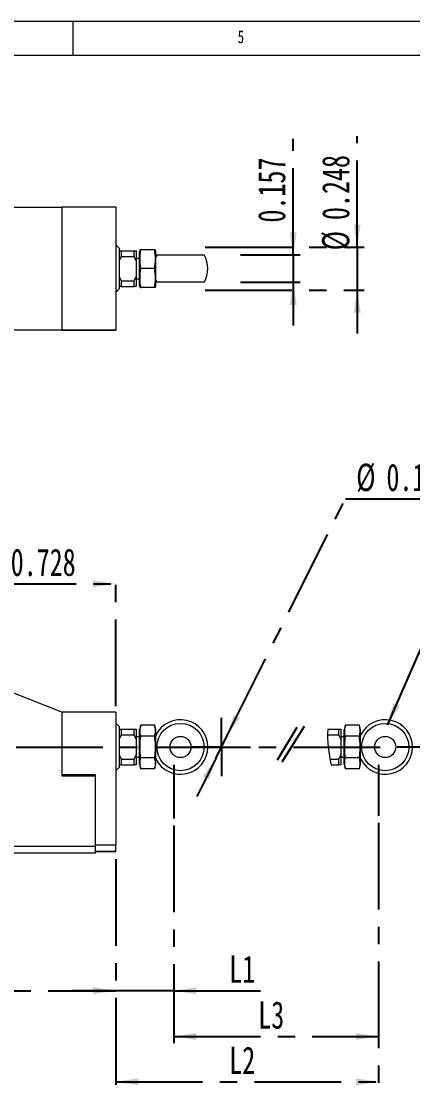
# Model space of a CAD drawing. Header units: inches. Extents: x 0.2 to 16.3, y 0.2 to 11.5.
# Drawn here: x 7.97 to 10.23, y 5.34 to 11.5 of the extents above; entities that cross this region are included whole.
import ezdxf

# ---------------------------------------------------------------- set-up
doc = ezdxf.new("R2010")
doc.units = ezdxf.units.IN
doc.header["$MEASUREMENT"] = 0
doc.linetypes.add('CENTERX2', pattern=[0.8, 0.5, -0.1, 0.1, -0.1])
doc.layers.add('CENTER_LINE', color=7, linetype='CENTERX2')
doc.layers.add('DIMENSION', color=7, linetype='Continuous')
doc.styles.add('SLDTEXTSTYLE0', font='TXT', dxfattribs={"width": 0.7})
doc.styles.add('SLDTEXTSTYLE2', font='TXT', dxfattribs={"width": 0.75})
doc.dimstyles.new('SLDDIMSTYLE0', dxfattribs={"dimtxt": 0.15748, "dimasz": 0.13, "dimexe": 0, "dimexo": 0.0625, "dimgap": 0.03937, "dimtad": 1, "dimdec": 3, "dimrnd": 1e-09, "dimzin": 12, "dimdsep": 46, "dimtxsty": 'SLDTEXTSTYLE0', "dimsah": 1, "dimcen": 0.09, "dimadec": 0, "dimazin": 3, "dimtfac": 1, "dimtdec": 3, "dimtofl": 0, "dimtmove": 0, "dimatfit": 3, "dimfxl": 1, "dimfrac": 2, "dimtolj": 1, "dimtzin": 12, "dimarcsym": 0})
doc.dimstyles.new('SLDDIMSTYLE1', dxfattribs={"dimtxt": 0.15748, "dimasz": 0.13, "dimexe": 0, "dimexo": 0.0625, "dimgap": 0.03937, "dimtad": 1, "dimdec": 3, "dimrnd": 1e-09, "dimzin": 12, "dimdsep": 46, "dimtxsty": 'SLDTEXTSTYLE0', "dimsah": 1, "dimcen": 0.09, "dimadec": 0, "dimazin": 3, "dimtfac": 1, "dimtdec": 3, "dimtmove": 0, "dimatfit": 0, "dimfxl": 1, "dimfrac": 2, "dimtolj": 1, "dimtzin": 12, "dimarcsym": 0})
doc.dimstyles.new('SLDDIMSTYLE2', dxfattribs={"dimtxt": 0.15748, "dimasz": 0.13, "dimexe": 0, "dimexo": 0.0625, "dimgap": 0.03937, "dimtad": 0, "dimtih": 1, "dimtoh": 1, "dimdec": 3, "dimrnd": 1e-09, "dimdsep": 46, "dimtxsty": 'SLDTEXTSTYLE0', "dimsah": 1, "dimcen": 0, "dimadec": 0, "dimazin": 2, "dimtol": 1, "dimtp": 0.003937, "dimtm": 0.003937, "dimtfac": 1, "dimtdec": 3, "dimtmove": 0, "dimatfit": 3, "dimfxl": 1, "dimfrac": 2, "dimtolj": 1, "dimarcsym": 0})
doc.dimstyles.new('SLDDIMSTYLE4', dxfattribs={"dimtxt": 0.15748, "dimasz": 0.13, "dimexe": 0, "dimexo": 0.0625, "dimgap": 0.03937, "dimtad": 1, "dimdec": 3, "dimrnd": 1e-09, "dimdsep": 46, "dimtxsty": 'SLDTEXTSTYLE0', "dimsah": 1, "dimcen": 0.09, "dimadec": 0, "dimazin": 2, "dimtfac": 1, "dimtdec": 3, "dimtmove": 0, "dimatfit": 0, "dimfxl": 1, "dimfrac": 2, "dimtolj": 1, "dimtzin": 12, "dimarcsym": 0})
doc.dimstyles.new('SLDDIMSTYLE5', dxfattribs={"dimtxt": 0.15748, "dimasz": 0.13, "dimexe": 0, "dimexo": 0.0625, "dimgap": 0.03937, "dimtad": 1, "dimdec": 3, "dimrnd": 1e-09, "dimdsep": 46, "dimtxsty": 'SLDTEXTSTYLE0', "dimsah": 1, "dimcen": 0.09, "dimadec": 0, "dimazin": 2, "dimtfac": 1, "dimtdec": 3, "dimtofl": 0, "dimtmove": 0, "dimatfit": 3, "dimfxl": 1, "dimfrac": 2, "dimtolj": 1, "dimtzin": 12, "dimarcsym": 0})
doc.dimstyles.new('SLDDIMSTYLE9', dxfattribs={"dimtxt": 0.18, "dimasz": 0.13, "dimexe": 0, "dimexo": 0.0625, "dimgap": 0, "dimtad": 0, "dimtih": 1, "dimtoh": 1, "dimdec": 0, "dimrnd": 1e-09, "dimzin": 0, "dimdsep": 46, "dimtxsty": 'Standard', "dimsah": 1, "dimcen": 0.09, "dimadec": 0, "dimazin": 0, "dimtfac": 0.13, "dimtdec": 0, "dimtofl": 0, "dimtmove": 0, "dimatfit": 3, "dimfxl": 1, "dimfrac": 2, "dimtolj": 1, "dimtzin": 0, "dimarcsym": 0})

# ---------------------------------------------------------------- blocks, each defined once
blk = doc.blocks.new('_D')
at = {"layer": 'CENTER_LINE'}
for p, q in [((8.8501, 6.861), (8.8501, 5.6054)), ((10.0313, 6.8769), (10.0313, 5.6054)), ((8.8501, 5.6447), (10.0313, 5.6447))]:
    blk.add_line(p, q, dxfattribs=at)
for points in [[(8.8501, 5.6447), (8.9801, 5.6247), (8.9801, 5.6647)], [(10.0313, 5.6447), (9.9013, 5.6647), (9.9013, 5.6247)]]:
    blk.add_solid(points, dxfattribs=at)
at = {"layer": 'CENTER_LINE', "insert": (9.3381, 5.8477), "char_height": 0.15748, "attachment_point": 1, "style": 'SLDTEXTSTYLE0'}
blk.add_mtext('L3', dxfattribs=at)
blk = doc.blocks.new('_D_1')
at = {"layer": 'CENTER_LINE'}
for p, q in [((8.8501, 6.861), (8.8501, 5.8693)), ((8.5155, 6.6668), (8.5155, 5.8693)), ((8.5155, 5.9086), (8.2655, 5.9086)), ((8.8501, 5.9086), (8.5155, 5.9086)), ((8.8501, 5.9086), (9.376, 5.9086))]:
    blk.add_line(p, q, dxfattribs=at)
for points in [[(8.5155, 5.9086), (8.3855, 5.9286), (8.3855, 5.8886)], [(8.8501, 5.9086), (8.9801, 5.8886), (8.9801, 5.9286)]]:
    blk.add_solid(points, dxfattribs=at)
at = {"layer": 'CENTER_LINE', "insert": (9.1708, 6.1116), "char_height": 0.15748, "attachment_point": 1, "style": 'SLDTEXTSTYLE0'}
blk.add_mtext('L1', dxfattribs=at)
blk = doc.blocks.new('_D_2')
at = {"layer": 'CENTER_LINE'}
for p, q in [((10.0313, 6.8769), (10.0313, 5.3441)), ((8.5155, 6.6668), (8.5155, 5.3441)), ((8.5155, 5.3834), (10.0313, 5.3834))]:
    blk.add_line(p, q, dxfattribs=at)
for points in [[(8.5155, 5.3834), (8.6455, 5.3634), (8.6455, 5.4034)], [(10.0313, 5.3834), (9.9013, 5.4034), (9.9013, 5.3634)]]:
    blk.add_solid(points, dxfattribs=at)
at = {"layer": 'CENTER_LINE', "insert": (9.1708, 5.5864), "char_height": 0.15748, "attachment_point": 1, "style": 'SLDTEXTSTYLE0'}
blk.add_mtext('L2', dxfattribs=at)
blk = doc.blocks.new('_D_6')
at = {"layer": 'CENTER_LINE'}
for p, q in [((4.1257, 7.1117), (4.1257, 5.8693)), ((8.5155, 6.6668), (8.5155, 5.8693)), ((4.1257, 5.9086), (8.5155, 5.9086))]:
    blk.add_line(p, q, dxfattribs=at)
for points in [[(4.1257, 5.9086), (4.2557, 5.8886), (4.2557, 5.9286)], [(8.5155, 5.9086), (8.3855, 5.9286), (8.3855, 5.8886)]]:
    blk.add_solid(points, dxfattribs=at)
at = {"layer": 'CENTER_LINE', "insert": (6.1319, 6.1116), "char_height": 0.15748, "attachment_point": 1, "style": 'SLDTEXTSTYLE0'}
blk.add_mtext('4.39', dxfattribs=at)
blk = doc.blocks.new('_D_7')
at = {"layer": 'CENTER_LINE'}
for p, q in [((9.1565, 7.3749), (9.8407, 8.7433)), ((9.8407, 8.7433), (11.6173, 8.7433)), ((9.0949, 7.2516), (9.1565, 7.3749)), ((9.0949, 7.2516), (8.9831, 7.028))]:
    blk.add_line(p, q, dxfattribs=at)
for points in [[(9.1565, 7.3749), (9.2326, 7.4822), (9.1968, 7.5001)], [(9.0949, 7.2516), (9.0189, 7.1443), (9.0547, 7.1264)]]:
    blk.add_solid(points, dxfattribs=at)
at = {"layer": 'CENTER_LINE', "attachment_point": 1, "style": 'SLDTEXTSTYLE0'}
for s, insert, char_height in [('%%c', (9.9032, 8.9463), 0.15748), ('0.138', (10.0775, 8.9463), 0.15748), ('HOLE', (11.1256, 8.9463), 0.15748), ('±0.004', (10.6215, 8.8933), 0.11024)]:
    blk.add_mtext(s, dxfattribs=dict(at, insert=insert, char_height=char_height))
blk = doc.blocks.new('_D_10')
at = {"layer": 'CENTER_LINE'}
for p, q in [((7.7872, 7.7475), (7.7872, 8.2933)), ((7.7872, 8.2539), (8.5155, 8.2539)), ((8.5155, 7.5487), (8.5155, 8.2933))]:
    blk.add_line(p, q, dxfattribs=at)
for points in [[(7.7872, 8.2539), (7.9172, 8.2339), (7.9172, 8.2739)], [(8.5155, 8.2539), (8.3855, 8.2739), (8.3855, 8.2339)]]:
    blk.add_solid(points, dxfattribs=at)
at = {"layer": 'CENTER_LINE', "insert": (7.9099, 8.4569), "char_height": 0.15748, "attachment_point": 1, "style": 'SLDTEXTSTYLE0'}
blk.add_mtext('0.728', dxfattribs=at)
blk = doc.blocks.new('_D_17')
at = {"layer": 'CENTER_LINE'}
for p, q in [((7.423, 7.5605), (7.5911, 7.5605)), ((7.5517, 6.7022), (7.5517, 7.5605))]:
    blk.add_line(p, q, dxfattribs=at)
for points in [[(7.5517, 7.5605), (7.5317, 7.4305), (7.5717, 7.4305)], [(7.5517, 6.7022), (7.5717, 6.8322), (7.5317, 6.8322)]]:
    blk.add_solid(points, dxfattribs=at)
at = {"layer": 'CENTER_LINE', "insert": (7.3487, 6.8899), "char_height": 0.15748, "attachment_point": 1, "rotation": 90, "style": 'SLDTEXTSTYLE0'}
blk.add_mtext('0.858', dxfattribs=at)
blk = doc.blocks.new('SW_CENTERMARKSYMBOL_1')
at = {"layer": 'CENTER_LINE', "color": 0}
for p, q in [((0, 0.0984), (0, 0.1673)), ((0, 0), (0, 0.0984)), ((-0.0984, 0), (-0.1673, 0)), ((0, 0), (-0.0984, 0)), ((0, 0), (0, -0.0984)), ((0, 0), (0.0984, 0)), ((0.0984, 0), (0.1673, 0)), ((0, -0.0984), (0, -0.1673))]:
    blk.add_line(p, q, dxfattribs=at)
blk = doc.blocks.new('_D_27')
at = {"layer": 'CENTER_LINE'}
for p, q in [((9.5397, 10.1495), (9.5397, 10.8191)), ((9.2353, 10.1495), (9.5791, 10.1495)), ((9.5397, 10.1495), (9.5397, 9.992)), ((9.2353, 9.992), (9.5791, 9.992)), ((9.5397, 9.992), (9.5397, 9.742))]:
    blk.add_line(p, q, dxfattribs=at)
for points in [[(9.5397, 10.1495), (9.5597, 10.2795), (9.5197, 10.2795)], [(9.5397, 9.992), (9.5197, 9.862), (9.5597, 9.862)]]:
    blk.add_solid(points, dxfattribs=at)
at = {"layer": 'CENTER_LINE', "insert": (9.3367, 10.3361), "char_height": 0.15748, "attachment_point": 1, "rotation": 90, "style": 'SLDTEXTSTYLE0'}
blk.add_mtext('0.157', dxfattribs=at)
blk = doc.blocks.new('_D_28')
at = {"layer": 'CENTER_LINE'}
for p, q in [((9.9092, 10.1948), (9.9092, 10.8335)), ((9.0313, 10.1948), (9.9486, 10.1948)), ((9.9092, 10.1948), (9.9092, 9.9468)), ((9.0313, 9.9468), (9.9486, 9.9468)), ((9.9092, 9.9468), (9.9092, 9.6968))]:
    blk.add_line(p, q, dxfattribs=at)
for points in [[(9.9092, 10.1948), (9.9292, 10.3248), (9.8892, 10.3248)], [(9.9092, 9.9468), (9.8892, 9.8168), (9.9292, 9.8168)]]:
    blk.add_solid(points, dxfattribs=at)
at = {"layer": 'CENTER_LINE', "char_height": 0.15748, "attachment_point": 1, "rotation": 90, "style": 'SLDTEXTSTYLE0'}
for s, insert in [('0.248', (9.7062, 10.3506)), ('%%c', (9.7062, 10.1763))]:
    blk.add_mtext(s, dxfattribs=dict(at, insert=insert))
blk = doc.blocks.new('SW_CENTERMARKSYMBOL_12')
at = {"layer": 'CENTER_LINE', "color": 0}
for p, q in [((0, 0.0984), (0, 0.1673)), ((0, 0), (0, 0.0984)), ((-0.0984, 0), (-0.1673, 0)), ((0, 0), (-0.0984, 0)), ((0, 0), (0, -0.0984)), ((0, 0), (0.0984, 0)), ((0.0984, 0), (0.1673, 0)), ((0, -0.0984), (0, -0.1673))]:
    blk.add_line(p, q, dxfattribs=at)

msp = doc.modelspace()

# ---------------------------------------------------------------- linework, layer by layer
at = {"color": 7, "linetype": 'Continuous', "lineweight": 18}
for p, q in [((16.3386, 11.4961), (0.1969, 11.4961)), ((8.2677, 11.4961), (8.2677, 11.2992)), ((16.1516, 11.2992), (0.3937, 11.2992)), ((7.9092, 10.4251), (8.2045, 10.4251)), ((8.5155, 10.4252), (8.2045, 10.4252)), ((8.2045, 10.4252), (8.2045, 9.7165)), ((8.2045, 10.4251), (8.2045, 10.3267)), ((8.5155, 10.4252), (8.5155, 9.7165)), ((8.5352, 10.1881), (8.5155, 10.2078)), ((8.5352, 10.1881), (8.5352, 9.9535)), ((8.5352, 10.1729), (8.547, 10.1729)), ((8.547, 10.1729), (8.547, 10.1406)), ((8.547, 10.1729), (8.6218, 10.1729)), ((8.6218, 10.1406), (8.6218, 10.1729)), ((8.6218, 10.1729), (8.6336, 10.1729)), ((8.6336, 10.1729), (8.6336, 10.1165)), ((8.6559, 10.1791), (8.6533, 10.1692)), ((8.6533, 9.9724), (8.6533, 10.1692)), ((8.7407, 10.1791), (8.6604, 10.1791)), ((8.7478, 10.1692), (8.7451, 10.1791)), ((8.7478, 9.9724), (8.7478, 10.1692)), ((8.547, 10.1406), (8.5352, 10.1164)), ((8.547, 10.1406), (8.6218, 10.1406)), ((8.6336, 10.1165), (8.6218, 10.1406)), ((8.6533, 10.1298), (8.6336, 10.1298)), ((8.6336, 10.1165), (8.6336, 10.0246)), ((8.7531, 10.1495), (9.0259, 10.1495)), ((8.7407, 10.0708), (8.6604, 10.0708)), ((8.5352, 10.0246), (8.547, 10.0005)), ((8.547, 9.9682), (8.5352, 9.9682)), ((8.547, 10.0005), (8.6218, 10.0005)), ((8.547, 10.0005), (8.547, 9.9682)), ((8.547, 9.9682), (8.6218, 9.9682)), ((8.6218, 10.0005), (8.6336, 10.0246)), ((8.6218, 9.9682), (8.6218, 10.0005)), ((8.6336, 9.9682), (8.6218, 9.9682)), ((8.6336, 10.0246), (8.6336, 9.9682)), ((8.6336, 10.0117), (8.6533, 10.0117)), ((8.6533, 9.9724), (8.6559, 9.9625)), ((8.7451, 9.9625), (8.7478, 9.9724)), ((9.0259, 9.992), (8.7531, 9.992)), ((8.5155, 9.9338), (8.5352, 9.9535)), ((8.7407, 9.9625), (8.6604, 9.9625)), ((8.2045, 9.7165), (7.9092, 9.7165)), ((8.2045, 9.7165), (8.2045, 9.7165)), ((8.5155, 9.7165), (8.2045, 9.7165)), ((8.2045, 9.7165), (8.2045, 9.7164)), ((8.2045, 9.7164), (8.3974, 9.7164)), ((8.3974, 9.7164), (8.3974, 9.7162)), ((8.3974, 9.7162), (8.5155, 9.7162)), ((8.5155, 9.7165), (8.5155, 9.7162)), ((8.2045, 7.5133), (7.9092, 7.6314)), ((8.2045, 7.5135), (8.2045, 7.5133)), ((8.5155, 7.5135), (8.2045, 7.5135)), ((8.2045, 7.5133), (8.2045, 7.3559)), ((8.5155, 7.5135), (8.5155, 6.7497)), ((8.5352, 7.4306), (8.5155, 7.4503)), ((8.5352, 7.4306), (8.5352, 7.1959)), ((8.5352, 7.4156), (8.547, 7.4156)), ((8.547, 7.3833), (8.5352, 7.3592)), ((8.547, 7.4156), (8.547, 7.3833)), ((8.547, 7.4156), (8.6218, 7.4156)), ((8.547, 7.3833), (8.6218, 7.3833)), ((8.6218, 7.3833), (8.6218, 7.4156)), ((8.6218, 7.4156), (8.6336, 7.4156)), ((8.6336, 7.3592), (8.6218, 7.3833)), ((8.6336, 7.4156), (8.6336, 7.3592)), ((8.6604, 7.4383), (8.6533, 7.4117)), ((8.6533, 7.3133), (8.6533, 7.4117)), ((8.7407, 7.4383), (8.6604, 7.4383)), ((8.7478, 7.4117), (8.7407, 7.4383)), ((8.7478, 7.3133), (8.7478, 7.4117)), ((9.7352, 7.3833), (9.8028, 7.3833)), ((9.7387, 7.4156), (9.8028, 7.4156)), ((9.8028, 7.3833), (9.8028, 7.4156)), ((9.8028, 7.4156), (9.8146, 7.4156)), ((9.8146, 7.3592), (9.8028, 7.3833)), ((9.8146, 7.4156), (9.8146, 7.3592)), ((9.8414, 7.4383), (9.8343, 7.4117)), ((9.8343, 7.3133), (9.8343, 7.4117)), ((9.9216, 7.4383), (9.8414, 7.4383)), ((9.9288, 7.4117), (9.9216, 7.4383)), ((9.9288, 7.3133), (9.9288, 7.4117)), ((8.2045, 7.3559), (8.2045, 7.1525)), ((8.6533, 7.3723), (8.6336, 7.3723)), ((8.6336, 7.3592), (8.6336, 7.2673)), ((8.7407, 7.3758), (8.6604, 7.3758)), ((9.8343, 7.3723), (9.8146, 7.3723)), ((9.8146, 7.3592), (9.8146, 7.2673)), ((9.9216, 7.3758), (9.8414, 7.3758)), ((8.5352, 7.2673), (8.547, 7.2433)), ((8.6218, 7.2433), (8.6336, 7.2673)), ((8.6336, 7.2673), (8.6336, 7.2109)), ((8.6533, 7.2148), (8.6533, 7.3133)), ((8.7478, 7.2148), (8.7478, 7.3133)), ((9.8028, 7.2433), (9.8146, 7.2673)), ((9.8146, 7.2673), (9.8146, 7.2109)), ((9.8343, 7.2148), (9.8343, 7.3133)), ((9.9288, 7.2148), (9.9288, 7.3133)), ((8.547, 7.2109), (8.5352, 7.2109)), ((8.547, 7.2433), (8.6218, 7.2433)), ((8.547, 7.2433), (8.547, 7.2109)), ((8.547, 7.2109), (8.6218, 7.2109)), ((8.6218, 7.2109), (8.6218, 7.2433)), ((8.6336, 7.2109), (8.6218, 7.2109)), ((8.6336, 7.2542), (8.6533, 7.2542)), ((8.6533, 7.2148), (8.6604, 7.1883)), ((8.7407, 7.2508), (8.6604, 7.2508)), ((8.7407, 7.1883), (8.7478, 7.2148)), ((9.7549, 7.2433), (9.8028, 7.2433)), ((9.7596, 7.2109), (9.8028, 7.2109)), ((9.8028, 7.2109), (9.8028, 7.2433)), ((9.8146, 7.2109), (9.8028, 7.2109)), ((9.8146, 7.2542), (9.8343, 7.2542)), ((9.8343, 7.2148), (9.8414, 7.1883)), ((9.9216, 7.2508), (9.8414, 7.2508)), ((9.9216, 7.1883), (9.9288, 7.2148)), ((8.2045, 7.1525), (8.2045, 7.1471)), ((8.2045, 7.1525), (8.3974, 7.1525)), ((8.3974, 7.1522), (8.2045, 7.1522)), ((8.2045, 7.1471), (8.3974, 7.1471)), ((8.3974, 7.1525), (8.3974, 6.7497)), ((8.5155, 7.1763), (8.5352, 7.1959)), ((8.7407, 7.1883), (8.6604, 7.1883)), ((9.9216, 7.1883), (9.8414, 7.1883)), ((4.7084, 6.7416), (8.3974, 6.7416)), ((8.3974, 6.7497), (8.5155, 6.7497)), ((8.3974, 6.7497), (8.3974, 6.7457)), ((8.3974, 6.7457), (8.3974, 6.7416)), ((8.3974, 6.7416), (8.3974, 6.7022)), ((8.5155, 6.7103), (8.3974, 6.7103)), ((8.3974, 6.7101), (8.5155, 6.7101)), ((8.5155, 6.7103), (8.5155, 6.7497)), ((8.5155, 6.7103), (8.5155, 6.7101)), ((8.3974, 6.7022), (4.7084, 6.7022))]:
    msp.add_line(p, q, dxfattribs=at)
for centre, radius in [((8.8895, 7.3133), 0.1364), ((10.0705, 7.3133), 0.1364), ((8.8895, 7.3133), 0.061), ((10.0705, 7.3133), 0.061)]:
    msp.add_circle(centre, radius, dxfattribs=at)
for centre, radius, start, end in [((8.8895, 10.0708), 0.1575, 150, 154.15807), ((8.8895, 10.0708), 0.1575, 330, 30), ((8.8895, 10.0708), 0.1575, 205.84193, 210), ((8.8895, 7.3133), 0.1575, 205.84193, 154.15807), ((10.0705, 7.3133), 0.1575, 205.84192, 154.15808), ((10.4477, 7.3845), 0.7096, 177.48684, 194.16047)]:
    msp.add_arc(centre, radius, start, end, dxfattribs=at)
for points, knots in [([(8.6604, 10.1791), (8.658, 10.1791), (8.6551, 10.1791), (8.6563, 10.1791), (8.6564, 10.1791)], [0, 0, 0, 0, 0.866894, 1, 1, 1, 1]), ([(8.6604, 10.0708), (8.6582, 10.0887), (8.6537, 10.1247), (8.6582, 10.1608), (8.6604, 10.1791)], [0, 0, 0, 0, 0.495216, 1, 1, 1, 1]), ([(8.7407, 10.0708), (8.7429, 10.0887), (8.7474, 10.1247), (8.7429, 10.1608), (8.7407, 10.1791)], [0, 0, 0, 0, 0.495216, 1, 1, 1, 1]), ([(8.7407, 10.1791), (8.7431, 10.1791), (8.746, 10.1791), (8.7448, 10.1791), (8.7447, 10.1791)], [0, 0, 0, 0, 0.866894, 1, 1, 1, 1]), ([(8.6604, 9.9625), (8.6582, 9.9804), (8.6537, 10.0165), (8.6582, 10.0526), (8.6604, 10.0708)], [0, 0, 0, 0, 0.495216, 1, 1, 1, 1]), ([(8.7407, 9.9625), (8.7429, 9.9804), (8.7474, 10.0165), (8.7429, 10.0526), (8.7407, 10.0708)], [0, 0, 0, 0, 0.495216, 1, 1, 1, 1]), ([(8.6564, 9.9625), (8.6562, 9.9625), (8.6551, 9.9625), (8.6579, 9.9625), (8.6604, 9.9625)], [0, 0, 0, 0, 0.1198743, 1, 1, 1, 1]), ([(8.7447, 9.9625), (8.7449, 9.9625), (8.746, 9.9625), (8.7432, 9.9625), (8.7407, 9.9625)], [0, 0, 0, 0, 0.1198743, 1, 1, 1, 1]), ([(8.6604, 7.3758), (8.6582, 7.3861), (8.6537, 7.4069), (8.6582, 7.4278), (8.6604, 7.4383)], [0, 0, 0, 0, 0.495216, 1, 1, 1, 1]), ([(8.7407, 7.3758), (8.7429, 7.3861), (8.7474, 7.4069), (8.7429, 7.4278), (8.7407, 7.4383)], [0, 0, 0, 0, 0.495216, 1, 1, 1, 1]), ([(9.8414, 7.3758), (9.8392, 7.3861), (9.8347, 7.4069), (9.8391, 7.4278), (9.8414, 7.4383)], [0, 0, 0, 0, 0.495288, 1, 1, 1, 1]), ([(9.9216, 7.3758), (9.9239, 7.3861), (9.9284, 7.4069), (9.9239, 7.4278), (9.9216, 7.4383)], [0, 0, 0, 0, 0.495288, 1, 1, 1, 1]), ([(8.6604, 7.2508), (8.6598, 7.256), (8.6568, 7.2792), (8.6545, 7.3212), (8.6584, 7.3575), (8.6604, 7.3758)], [0, 0, 0, 0, 0.126972, 0.560077, 1, 1, 1, 1]), ([(8.7407, 7.2508), (8.7413, 7.256), (8.7442, 7.2792), (8.7466, 7.3212), (8.7426, 7.3575), (8.7407, 7.3758)], [0, 0, 0, 0, 0.126972, 0.560077, 1, 1, 1, 1]), ([(9.8414, 7.2508), (9.8407, 7.256), (9.8378, 7.2792), (9.8355, 7.3212), (9.8394, 7.3575), (9.8414, 7.3758)], [0, 0, 0, 0, 0.126971, 0.560077, 1, 1, 1, 1]), ([(9.9216, 7.2508), (9.9223, 7.256), (9.9252, 7.2792), (9.9275, 7.3212), (9.9236, 7.3575), (9.9216, 7.3758)], [0, 0, 0, 0, 0.126971, 0.560077, 1, 1, 1, 1]), ([(8.6604, 7.1883), (8.6582, 7.1986), (8.6537, 7.2194), (8.6582, 7.2402), (8.6604, 7.2508)], [0, 0, 0, 0, 0.4952157, 1, 1, 1, 1]), ([(8.7407, 7.1883), (8.7429, 7.1986), (8.7474, 7.2194), (8.7429, 7.2402), (8.7407, 7.2508)], [0, 0, 0, 0, 0.495216, 1, 1, 1, 1]), ([(9.8414, 7.1883), (9.8392, 7.1986), (9.8347, 7.2194), (9.8391, 7.2402), (9.8414, 7.2508)], [0, 0, 0, 0, 0.4952878, 1, 1, 1, 1]), ([(9.9216, 7.1883), (9.9239, 7.1986), (9.9284, 7.2194), (9.9239, 7.2402), (9.9216, 7.2508)], [0, 0, 0, 0, 0.495288, 1, 1, 1, 1])]:
    msp.add_open_spline(points, degree=3, knots=knots, dxfattribs=at)
at = {"layer": 'CENTER_LINE'}
msp.add_line((3.9412, 7.3133), (10.1259, 7.3133), dxfattribs=at)
at = {"layer": 'DIMENSION'}
for p, q in [((9.5615, 7.425), (9.4469, 7.2369)), ((9.6035, 7.4314), (9.4739, 7.2266)), ((8.8501, 7.2108), (8.8501, 6.9004)), ((10.0313, 7.2108), (10.0313, 6.9163))]:
    msp.add_line(p, q, dxfattribs=at)

# ---------------------------------------------------------------- block references
at = {"layer": 'CENTER_LINE'}
for name, p in [('SW_CENTERMARKSYMBOL_1', (9.1257, 7.3133)), ('SW_CENTERMARKSYMBOL_12', (10.3067, 7.3133))]:
    msp.add_blockref(name, p, dxfattribs=at)

# ---------------------------------------------------------------- texts
at = {"color": 7, "linetype": 'Continuous', "lineweight": 0, "insert": (9.2192, 11.4436), "char_height": 0.0729, "attachment_point": 1, "style": 'SLDTEXTSTYLE2'}
msp.add_mtext('5', dxfattribs=at)

# ---------------------------------------------------------------- dimensions: what is measured, and where the dimension line sits
at = {"layer": 'CENTER_LINE'}
dim = msp.add_linear_dim(base=(9.9092, 9.9468), p1=(8.9919, 10.1948), p2=(8.9919, 9.9468), angle=90, text='%%c<>', dimstyle='SLDDIMSTYLE4', dxfattribs=at)
dim.commit()
dim.dimension.update_dxf_attribs({"geometry": '_D_28', "text_midpoint": (9.9092, 10.5049), "dimtype": 160})
for base, p1, p2, dimstyle, picture, middle in [((9.53975, 9.99205), (9.19594, 10.14953), (9.19594, 9.99205), 'SLDDIMSTYLE4', '_D_27', (9.53975, 10.57761)), ((7.5517, 7.5605), (8.3974, 6.7022), (7.3836, 7.5605), 'SLDDIMSTYLE5', '_D_17', (7.5517, 7.1314))]:
    dim = msp.add_linear_dim(base=base, p1=p1, p2=p2, angle=90, dimstyle=dimstyle, dxfattribs=at)
    dim.commit()
    dim.dimension.update_dxf_attribs({"geometry": picture, "text_midpoint": middle, "dimtype": 160})
dim = msp.add_diameter_dim_2p(p1=(9.1565, 7.3749), p2=(9.0949, 7.2516), text='<> HOLE', dimstyle='SLDDIMSTYLE2', dxfattribs=at)
dim.commit()
dim.dimension.update_dxf_attribs({"geometry": '_D_7', "text_midpoint": (10.7603, 8.8548), "dimtype": 163})
for base, p1, p2, dimstyle, picture, middle in [((8.5155, 8.2539), (7.7872, 7.7082), (8.5155, 7.5093), 'SLDDIMSTYLE5', '_D_10', (8.1513, 8.2539)), ((8.5155, 5.9086), (4.1257, 7.1511), (8.5155, 6.7062), 'SLDDIMSTYLE0', '_D_6', (6.3206, 5.9086))]:
    dim = msp.add_linear_dim(base=base, p1=p1, p2=p2, dimstyle=dimstyle, dxfattribs=at)
    dim.commit()
    dim.dimension.update_dxf_attribs({"geometry": picture, "text_midpoint": middle, "dimtype": 160})
for base, p1, p2, text, dimstyle, picture, middle in [((8.5155, 5.9086), (8.8501, 6.9004), (8.5155, 6.7062), 'L1', 'SLDDIMSTYLE1', '_D_1', (9.2734, 5.9086)), ((10.0313, 5.3834), (8.5155, 6.7062), (10.0313, 6.9163), 'L2', 'SLDDIMSTYLE0', '_D_2', (9.2734, 5.3834)), ((10.0313, 5.6447), (8.8501, 6.9004), (10.0313, 6.9163), 'L3', 'SLDDIMSTYLE0', '_D', (9.4407, 5.6447))]:
    dim = msp.add_linear_dim(base=base, p1=p1, p2=p2, text=text, dimstyle=dimstyle, dxfattribs=at)
    dim.commit()
    dim.dimension.update_dxf_attribs({"geometry": picture, "text_midpoint": middle, "dimtype": 160})

# ---------------------------------------------------------------- leaders
msp.add_leader([(10.0843, 7.4383), (10.4561, 8.2888)], dimstyle='SLDDIMSTYLE9', dxfattribs=at)

doc.saveas('drawing.dxf')
